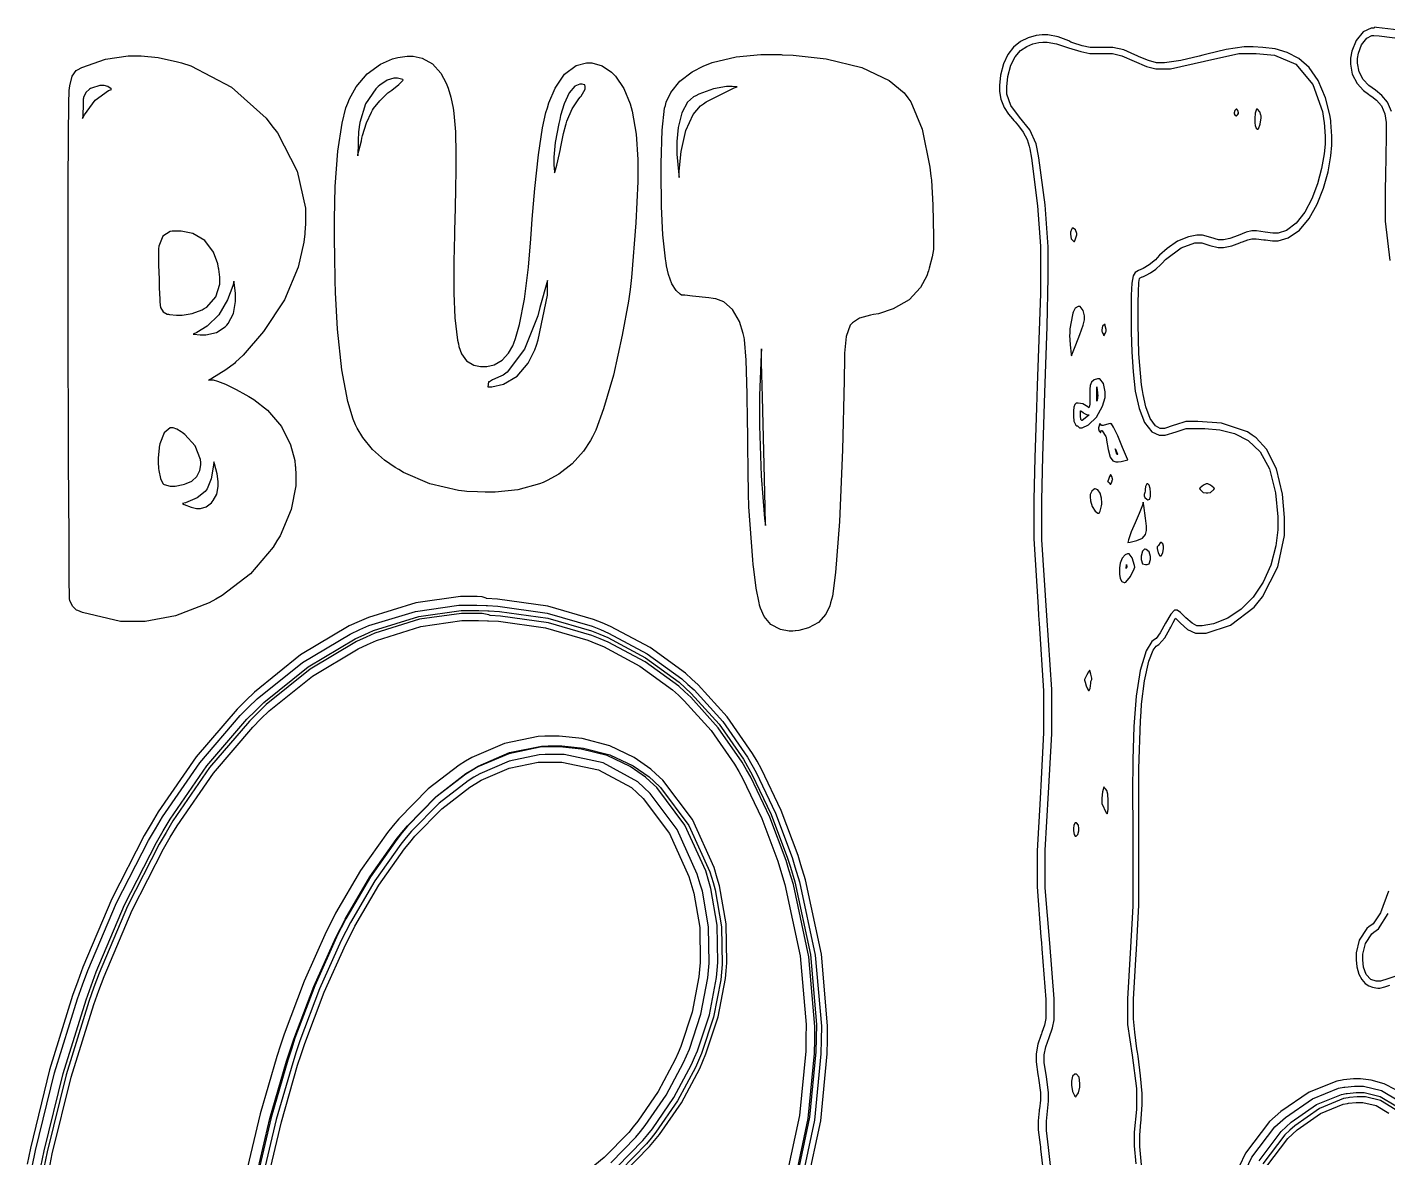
# Model space of a CAD drawing. Extents: x 44 to 312, y 46 to 304.
# Drawn here: x 47 to 182.9, y 191.2 to 304.2 of the extents above; entities that cross this region are included whole.
import ezdxf

# ---------------------------------------------------------------- set-up
doc = ezdxf.new("R2010")
doc.units = 0
doc.header["$MEASUREMENT"] = 0

msp = doc.modelspace()

# ---------------------------------------------------------------- linework, layer by layer
at = {"color": 7}
for points in [[(158.306, 190.497), (158.151, 192.352), (158.151, 192.969), (158.151, 193.464), (158.239, 194.769), (158.257, 194.946), (158.273, 195.114), (158.361, 196.548), (158.361, 197.026), (158.361, 197.622), (158.211, 199.403), (157.956, 201.366), (157.904, 201.753), (157.85, 202.098), (157.63, 203.751), (157.515, 205.111), (157.515, 205.563), (157.515, 207.054), (157.734, 211.015), (157.762, 211.526), (157.796, 212.037), (158.044, 216.443), (158.044, 217.91), (158.044, 221.262), (158.044, 221.995), (158.044, 223.642), (158.044, 224.19), (158.035, 225.134), (158.043, 230.069), (158.195, 234.88), (158.257, 235.762), (158.31, 236.538), (158.594, 238.853), (159.027, 240.824), (159.48, 241.924), (159.763, 242.316), (159.879, 242.394), (160.027, 242.483), (160.627, 243.166), (161.122, 244.044), (161.219, 244.228), (161.254, 244.29), (161.452, 244.683), (161.669, 245.058), (161.713, 245.11), (161.739, 245.084), (162.039, 244.785), (162.065, 244.758), (162.188, 244.635), (162.913, 244.008), (163.707, 243.629), (163.971, 243.629), (164.773, 243.629), (167.181, 244.44), (169.562, 246.239), (169.969, 246.732), (170.392, 247.245), (171.908, 250.247), (172.579, 253.38), (172.579, 254.423), (172.579, 255.198), (172.379, 257.521), (171.779, 260.046), (170.778, 262.009), (169.77, 263.136), (169.369, 263.419), (168.892, 263.755), (166.299, 264.593), (163.917, 264.76), (163.124, 264.76), (162.735, 264.76), (161.695, 264.451), (161.572, 264.407), (161.457, 264.363), (160.59, 264.09), (160.302, 264.09), (160.152, 264.09), (159.701, 264.338), (159.177, 265.064), (158.739, 266.248), (158.462, 267.458), (158.397, 267.865), (158.309, 268.429), (158.053, 271.543), (157.974, 274.498), (157.974, 275.483), (157.974, 275.766), (157.977, 276.612), (157.996, 277.738), (158.049, 278.645), (158.107, 279.057), (158.151, 279.117), (158.159, 279.127), (158.37, 279.215), (158.397, 279.224), (158.487, 279.261), (158.754, 279.379), (159.199, 279.62), (159.737, 280.008), (160.223, 280.443), (160.373, 280.599), (160.698, 280.943), (162.278, 282.122), (163.627, 282.611), (164.078, 282.611), (164.314, 282.611), (164.942, 282.426), (165.03, 282.399), (165.126, 282.373), (165.953, 282.152), (166.229, 282.152), (166.5, 282.152), (167.317, 282.324), (168.125, 282.621), (168.275, 282.681), (168.389, 282.725), (168.927, 282.924), (169.336, 283.034), (169.474, 283.034), (169.756, 283.034), (170.516, 282.937), (170.604, 282.928), (170.682, 282.911), (171.389, 282.822), (171.626, 282.822), (171.956, 282.822), (172.944, 283.107), (174.092, 283.886), (175.066, 285.047), (175.868, 286.483), (176.495, 288.08), (176.944, 289.728), (177.216, 291.317), (177.307, 292.381), (177.307, 292.735), (177.307, 293.265), (177.227, 294.676), (177.201, 294.852), (177.108, 295.421), (176.676, 297.102), (175.948, 298.841), (175.048, 300.135), (174.012, 301.047), (172.869, 301.646), (171.658, 301.992), (170.41, 302.151), (169.47, 302.19), (169.157, 302.19), (168.559, 302.19), (166.766, 301.929), (164.817, 301.476), (164.43, 301.378), (164.05, 301.282), (162.216, 300.845), (160.595, 300.603), (160.055, 300.603), (159.788, 300.603), (158.987, 300.823), (158.061, 301.22), (157.868, 301.308), (157.648, 301.414), (156.527, 301.891), (155.443, 302.154), (155.082, 302.154), (153.458, 302.154), (153.19, 302.154), (152.386, 302.314), (151.438, 302.613), (151.235, 302.683), (151.032, 302.79), (149.965, 303.196), (148.933, 303.389), (148.59, 303.389), (148.59, 303.389), (148.384, 303.389), (147.768, 303.322), (146.967, 303.106), (146.21, 302.733), (145.529, 302.186), (144.95, 301.451), (144.501, 300.517), (144.212, 299.368), (144.11, 298.336), (144.11, 297.991), (144.11, 297.737), (144.236, 296.975), (144.569, 296.157), (145.032, 295.472), (145.423, 295.005), (145.557, 294.852), (145.676, 294.718), (146.032, 294.308), (146.481, 293.693), (146.866, 292.953), (147.096, 292.265), (147.144, 292.03), (147.311, 291.078), (147.924, 286.319), (148.203, 282.294), (148.203, 280.952), (148.203, 277.522), (147.894, 268.376), (147.85, 267.229), (147.814, 266.18), (147.636, 261.131), (147.531, 256.974), (147.531, 255.588), (147.531, 253.039), (147.964, 246.222), (148.026, 245.393), (148.087, 244.591), (148.519, 237.863), (148.519, 235.62), (148.519, 233.653), (148.237, 228.407), (148.203, 227.754), (148.167, 227.119), (147.884, 221.881), (147.884, 220.133), (147.884, 218.273), (148.253, 213.298), (148.307, 212.689), (148.36, 212.09), (148.732, 207.038), (148.732, 205.353), (148.732, 205.129), (148.598, 204.458), (148.36, 203.739), (148.307, 203.589), (148.245, 203.43), (147.949, 202.562), (147.778, 201.613), (147.778, 201.296), (147.778, 200.811), (147.963, 199.532), (147.99, 199.355), (148.016, 199.179), (148.203, 197.75), (148.203, 197.273), (148.203, 196.956), (148.113, 196.118), (148.096, 196.004), (148.078, 195.889), (147.99, 194.89), (147.99, 194.557), (147.99, 193.993), (148.175, 192.502), (148.203, 192.3), (148.229, 192.097), (148.413, 190.423)], [(184.036, 303.875), (181.795, 304.148), (181.574, 304.165), (181.565, 304.139), (181.519, 304.058), (181.504, 304.058), (181.504, 304.058), (181.241, 304.058), (180.454, 303.706), (179.731, 302.847), (179.31, 301.782), (179.175, 301.056), (179.175, 300.813), (179.175, 300.481), (179.36, 299.481), (179.833, 298.53), (180.469, 297.857), (180.976, 297.476), (181.151, 297.356), (181.308, 297.243), (181.772, 296.883), (182.276, 296.321), (182.615, 295.526), (182.739, 294.65), (182.739, 294.357), (182.739, 293.379), (182.703, 291.177), (182.703, 290.442), (182.693, 290.108), (182.633, 287.209), (182.633, 286.243), (182.633, 284.78), (183.126, 280.865)], [(183.29, 295.741), (182.886, 296.688), (182.316, 297.357), (181.663, 297.872), (181.008, 298.358), (180.438, 298.932), (180.034, 299.723), (179.881, 300.568), (179.881, 300.849), (179.881, 301.034), (179.985, 301.584), (180.296, 302.406), (180.803, 303.076), (181.328, 303.353), (181.504, 303.353), (181.504, 303.353), (182.041, 303.309), (184.908, 302.952)], [(149.225, 190.437), (149.013, 192.256), (148.802, 193.955), (148.802, 194.521), (148.802, 194.858), (148.907, 195.862), (149.013, 196.868), (149.013, 197.203), (149.013, 197.729), (148.801, 199.307), (148.59, 200.746), (148.59, 201.224), (148.59, 201.491), (148.744, 202.291), (149.083, 203.236), (149.422, 204.181), (149.578, 204.98), (149.578, 205.246), (149.578, 207.099), (149.137, 212.651), (148.696, 218.184), (148.696, 220.027), (148.696, 221.94), (149.013, 227.678), (149.331, 233.557), (149.331, 235.515), (149.331, 237.988), (148.836, 245.407), (148.343, 252.964), (148.343, 255.481), (148.343, 256.928), (148.442, 261.265), (148.66, 267.644), (148.878, 274.274), (148.978, 279.177), (148.978, 280.811), (148.978, 282.214), (148.682, 286.421), (148.051, 291.131), (147.884, 292.03), (147.785, 292.519), (147.141, 293.918), (146.129, 295.192), (145.235, 296.341), (144.851, 297.474), (144.851, 297.851), (144.848, 298.202), (144.949, 299.255), (145.241, 300.363), (145.683, 301.21), (146.231, 301.829), (146.838, 302.252), (147.464, 302.514), (148.062, 302.647), (148.457, 302.683), (148.59, 302.683), (148.59, 302.683), (148.893, 302.683), (149.806, 302.508), (151.023, 302.12), (152.24, 301.731), (153.154, 301.555), (153.458, 301.555), (153.863, 301.555), (154.777, 301.555), (155.082, 301.555), (155.397, 301.555), (156.344, 301.312), (157.567, 300.779), (158.791, 300.246), (159.738, 300.002), (160.055, 300.002), (161.192, 300.002), (164.605, 300.779), (168.019, 301.555), (169.157, 301.555), (169.763, 301.555), (171.584, 301.356), (173.729, 300.462), (175.433, 298.429), (176.379, 295.739), (176.529, 294.816), (176.556, 294.65), (176.635, 293.267), (176.635, 292.806), (176.635, 292.482), (176.55, 291.509), (176.299, 290.043), (175.889, 288.513), (175.325, 287.025), (174.614, 285.684), (173.762, 284.595), (172.777, 283.865), (171.941, 283.597), (171.662, 283.597), (171.413, 283.597), (170.664, 283.704), (169.798, 283.81), (169.51, 283.81), (169.32, 283.81), (168.753, 283.672), (167.965, 283.369), (167.138, 283.066), (166.482, 282.928), (166.265, 282.928), (166.004, 282.928), (165.227, 283.158), (164.39, 283.387), (164.112, 283.387), (163.832, 283.387), (162.993, 283.228), (161.915, 282.775), (160.876, 282.062), (160.113, 281.376), (159.879, 281.128), (159.694, 280.938), (159.077, 280.428), (158.458, 280.064), (157.998, 279.868), (157.674, 279.674), (157.462, 279.31), (157.339, 278.609), (157.281, 277.402), (157.269, 275.991), (157.269, 275.519), (157.269, 275.069), (157.278, 273.714), (157.331, 271.739), (157.456, 269.722), (157.687, 267.79), (158.055, 266.067), (158.593, 264.68), (159.33, 263.755), (160.058, 263.419), (160.302, 263.419), (160.664, 263.419), (161.751, 263.755), (162.781, 264.09), (163.124, 264.09), (163.496, 264.09), (164.615, 264.072), (166.134, 263.94), (167.608, 263.583), (168.971, 262.887), (170.152, 261.739), (171.081, 260.028), (171.69, 257.638), (171.909, 255.254), (171.909, 254.459), (171.909, 253.934), (171.734, 252.355), (171.239, 250.427), (170.469, 248.71), (169.466, 247.231), (168.274, 246.027), (166.937, 245.128), (165.5, 244.565), (164.379, 244.369), (164.006, 244.369), (163.843, 244.369), (163.356, 244.613), (162.745, 245.146), (162.199, 245.679), (161.86, 245.922), (161.749, 245.922), (161.615, 245.922), (161.218, 245.529), (160.711, 244.631), (160.184, 243.645), (159.778, 243.093), (159.596, 242.994), (159.32, 242.805), (158.754, 241.857), (158.159, 239.911), (157.768, 237.337), (157.541, 234.311), (157.437, 231.013), (157.413, 227.62), (157.43, 224.31), (157.445, 222.024), (157.445, 221.262), (157.445, 220.424), (157.445, 218.539), (157.445, 217.91), (157.445, 216.348), (157.18, 211.659), (156.916, 207.088), (156.916, 205.563), (156.916, 204.539), (157.357, 201.468), (157.798, 198.137), (157.798, 197.026), (157.798, 196.022), (157.585, 193.76), (157.585, 193.005), (157.585, 192.404), (157.725, 190.599)], [(124.909, 188.569), (126.273, 194.91), (126.912, 201.604), (126.93, 202.988), (126.946, 204.383), (126.321, 211.566), (124.742, 218.979), (124.284, 220.486), (123.992, 221.43), (122.308, 225.906), (120.34, 230.047), (119.908, 230.823), (119.458, 231.608), (116.924, 235.251), (114.017, 238.47), (113.382, 239.043), (112.739, 239.626), (109.207, 242.191), (105.268, 244.299), (104.422, 244.651), (103.575, 245.004), (98.9845, 246.319), (93.9532, 247.033), (92.8867, 247.085), (92.8426, 247.139), (92.4278, 247.271), (91.9247, 247.297), (91.7582, 247.297), (91.7582, 247.297), (90.2741, 247.297), (85.8213, 246.668), (81.0673, 245.207), (80.1508, 244.792), (79.145, 244.343), (74.2901, 241.45), (69.6997, 237.746), (68.8277, 236.89), (67.9619, 236.044), (63.8609, 231.264), (60.0784, 225.779), (59.3729, 224.579), (58.6754, 223.398), (55.4383, 217.083), (52.5544, 210.274), (52.0347, 208.844), (51.5221, 207.425), (49.2206, 199.999), (47.3068, 192.185), (46.9896, 190.57)], [(47.4846, 190.324), (47.8095, 191.929), (49.7279, 199.7), (52.0167, 207.081), (52.5279, 208.492), (53.0394, 209.912), (55.8973, 216.673), (59.1069, 222.921), (59.7958, 224.084), (60.4919, 225.267), (64.2264, 230.682), (68.2611, 235.392), (69.1085, 236.221), (69.9643, 237.068), (74.4802, 240.71), (79.2413, 243.541), (80.221, 243.982), (81.1209, 244.388), (85.7635, 245.807), (90.1001, 246.415), (91.5458, 246.415), (91.8986, 246.415), (92.8328, 246.389), (92.9569, 246.379), (94.0058, 246.327), (98.9323, 245.617), (103.416, 244.326), (104.246, 243.982), (105.074, 243.639), (108.924, 241.578), (112.368, 239.079), (112.995, 238.514), (113.621, 237.95), (116.464, 234.796), (118.938, 231.238), (119.379, 230.47), (119.811, 229.712), (121.757, 225.637), (123.402, 221.21), (123.685, 220.274), (124.142, 218.784), (125.717, 211.46), (126.321, 204.365), (126.294, 202.988), (126.276, 201.613), (125.641, 194.986), (124.301, 188.728)], [(48.3665, 190.324), (48.6833, 191.921), (50.5795, 199.646), (52.863, 206.984), (53.3756, 208.385), (53.8868, 209.797), (56.7214, 216.499), (59.8921, 222.709), (60.5716, 223.873), (61.2592, 225.038), (64.9496, 230.387), (68.9419, 235.048), (69.7798, 235.868), (70.6258, 236.697), (75.0616, 240.273), (79.7458, 243.056), (80.7159, 243.487), (81.588, 243.884), (86.1162, 245.283), (90.3471, 245.886), (91.7582, 245.886), (91.7582, 245.886), (92.1011, 245.886), (93.0176, 245.86), (93.1333, 245.85), (94.1557, 245.798), (98.9845, 245.11), (103.372, 243.859), (104.176, 243.523), (104.986, 243.188), (108.748, 241.173), (112.103, 238.716), (112.713, 238.161), (113.32, 237.605), (116.111, 234.519), (118.532, 231.043), (118.956, 230.294), (119.379, 229.544), (121.302, 225.519), (122.943, 221.157), (123.226, 220.24), (123.675, 218.768), (125.227, 211.53), (125.827, 204.523), (125.801, 203.164), (125.783, 201.807), (125.152, 195.268), (123.833, 189.098)], [(105.934, 190.311), (108.496, 192.953), (108.972, 193.535), (109.448, 194.117), (111.583, 197.221), (113.364, 200.536), (113.665, 201.224), (113.964, 201.913), (115.138, 205.493), (115.852, 209.215), (115.923, 209.973), (115.994, 210.723), (115.922, 214.454), (115.287, 218.114), (115.076, 218.828), (114.767, 219.87), (112.677, 224.456), (109.882, 228.195), (109.221, 228.812), (108.763, 229.237), (107.217, 230.32), (104.92, 231.4), (102.339, 232.052), (100.197, 232.268), (99.4833, 232.268), (99.3331, 232.268), (98.9954, 232.268), (98.884, 232.268), (98.2486, 232.234), (95.1039, 231.577), (92.0129, 230.268), (91.4054, 229.905), (90.7962, 229.536), (87.8237, 227.239), (84.9919, 224.359), (84.4543, 223.697), (83.9075, 223.027), (81.2712, 219.291), (78.8098, 215.08), (78.3527, 214.172), (77.8838, 213.256), (75.7054, 208.387), (73.7387, 203.165), (73.3778, 202.071), (73.0155, 200.969), (71.3701, 195.254), (69.9562, 189.293)], [(105.286, 190.7), (107.8, 193.278), (108.267, 193.851), (108.734, 194.425), (110.824, 197.467), (112.562, 200.722), (112.853, 201.4), (113.144, 202.08), (114.278, 205.577), (114.97, 209.199), (115.042, 209.939), (115.112, 210.67), (115.044, 214.296), (114.432, 217.85), (114.23, 218.546), (113.929, 219.552), (111.909, 224.002), (109.219, 227.622), (108.585, 228.211), (108.002, 228.758), (104.519, 230.673), (100.637, 231.492), (99.3429, 231.492), (99.1926, 231.492), (98.8536, 231.492), (98.7418, 231.492), (98.1329, 231.466), (95.1258, 230.841), (92.1893, 229.58), (91.616, 229.235), (91.0248, 228.874), (88.1366, 226.643), (85.3722, 223.847), (84.8431, 223.202), (84.3044, 222.541), (81.7065, 218.868), (79.2688, 214.719), (78.8098, 213.819), (78.3512, 212.911), (76.1806, 208.082), (74.2237, 202.883), (73.871, 201.789), (73.5087, 200.696), (71.8647, 195.025), (70.4494, 189.107)], [(70.9785, 188.922), (72.3759, 194.813), (74.0033, 200.458), (74.3659, 201.542), (74.7187, 202.619), (76.6576, 207.77), (78.8098, 212.567), (79.2688, 213.467), (79.7183, 214.348), (82.1133, 218.445), (84.6667, 222.065), (85.1958, 222.709), (85.7155, 223.336), (88.4135, 226.078), (91.2192, 228.257), (91.7924, 228.6), (92.3382, 228.927), (95.1424, 230.127), (98.0186, 230.726), (98.6014, 230.753), (98.7418, 230.753), (99.0604, 230.753), (99.1665, 230.753), (100.391, 230.753), (104.069, 229.985), (107.367, 228.195), (107.914, 227.682), (108.531, 227.109), (111.137, 223.603), (113.091, 219.304), (113.382, 218.333), (113.585, 217.656), (114.18, 214.212), (114.23, 210.715), (114.16, 210.009), (114.088, 209.287), (113.414, 205.753), (112.298, 202.344), (112.007, 201.683), (111.715, 201.021), (110.005, 197.838), (107.976, 194.867), (107.527, 194.31), (107.076, 193.755), (104.633, 191.242), (101.979, 189.081)], [(182.964, 217.862), (182.177, 215.678), (181.446, 214.591), (181.115, 214.348), (181.098, 214.348), (181.058, 214.313), (181.045, 214.313), (180.825, 214.12), (180.061, 212.963), (179.74, 211.674), (179.74, 211.244), (179.74, 211.007), (179.813, 210.292), (180.013, 209.56), (180.304, 209.017), (180.653, 208.638), (181.026, 208.393), (181.391, 208.253), (181.715, 208.19), (181.901, 208.175), (181.963, 208.175), (182.127, 208.175), (182.619, 208.281), (183.11, 208.457)], [(183.625, 209.338), (182.897, 209.091), (182.17, 208.844), (181.927, 208.844), (181.752, 208.844), (181.229, 209.026), (180.759, 209.524), (180.493, 210.274), (180.41, 210.975), (180.41, 211.208), (180.41, 211.559), (180.665, 212.611), (181.31, 213.581), (181.504, 213.747), (181.967, 214.075), (182.957, 215.631)], [(183.72, 197.992), (182.541, 198.61), (181.248, 198.983), (180.196, 199.107), (179.846, 199.107), (179.476, 199.107), (178.488, 198.994), (178.365, 198.967), (177.818, 198.87), (175.038, 197.758), (172.226, 195.836), (171.662, 195.333), (171.105, 194.831), (168.702, 191.669), (166.81, 187.678)], [(167.498, 187.405), (169.315, 191.263), (171.626, 194.294), (172.156, 194.769), (172.693, 195.254), (175.369, 197.11), (177.993, 198.173), (178.506, 198.261), (178.62, 198.279), (179.565, 198.367), (179.881, 198.367), (180.482, 198.367), (182.288, 197.922), (184.018, 196.896)], [(170.047, 190.906), (172.252, 193.843), (172.755, 194.31), (173.266, 194.779), (175.792, 196.537), (178.267, 197.538), (178.752, 197.626), (178.857, 197.644), (179.731, 197.732), (180.023, 197.732), (180.556, 197.732), (182.156, 197.335), (183.7, 196.409)]]:
    msp.add_lwpolyline(points, dxfattribs=at)
for points in [[(51.9987, 299.897), (52.4482, 300.135), (54.8033, 300.961), (57.0646, 301.308), (57.8196, 301.308), (58.3819, 301.308), (60.0728, 301.128), (62.0088, 300.717), (62.4057, 300.603), (63.3222, 300.32), (67.4109, 298.177), (70.8462, 295.082), (71.4375, 294.323), (72.0012, 293.601), (73.9592, 289.795), (74.7889, 286.1), (74.7889, 284.868), (74.7889, 284.533), (74.7268, 283.643), (74.7187, 283.527), (74.6386, 282.684), (74.0488, 280.187), (72.6765, 276.936), (70.5954, 273.771), (68.5493, 271.407), (67.8035, 270.687), (67.6973, 270.582), (66.8154, 269.919), (65.4403, 269.081), (65.0875, 268.887), (65.1041, 268.897), (65.3288, 268.923), (65.4043, 268.923), (65.5507, 268.923), (65.9927, 268.818), (66.8115, 268.504), (67.86, 267.986), (68.8262, 267.451), (69.1444, 267.265), (69.6366, 266.973), (70.9965, 265.897), (72.3801, 264.284), (73.3005, 262.434), (73.7087, 260.878), (73.7665, 260.35), (73.7747, 260.254), (73.8367, 259.427), (73.8367, 259.151), (73.8367, 258.356), (73.3598, 255.968), (72.2478, 253.357), (71.9307, 252.835), (71.5603, 252.228), (69.3028, 249.556), (66.4806, 247.377), (65.829, 247.015), (65.1577, 246.645), (61.801, 245.349), (58.7622, 244.792), (57.7494, 244.792), (56.3203, 244.792), (52.5103, 245.702), (52.0347, 245.886), (51.9285, 245.93), (51.5235, 246.311), (51.2576, 246.902), (51.223, 247.051), (51.2135, 247.104), (51.2092, 247.505), (51.1955, 248.711), (51.1817, 250.665), (51.1651, 253.37), (51.1485, 256.824), (51.1281, 261.027), (51.1073, 265.976), (51.0879, 270.251), (51.0826, 271.675), (51.0826, 281.553), (51.0826, 283.239), (51.0893, 288.3), (51.1129, 293.3), (51.1556, 296.554), (51.1955, 297.851), (51.223, 298.061), (51.2396, 298.31), (51.478, 299.258), (51.8929, 299.835), (51.9987, 299.897)], [(98.5312, 258.692), (98.1509, 258.534), (96.012, 257.961), (93.7465, 257.704), (92.9929, 257.704), (92.7407, 257.704), (91.9868, 257.732), (90.9105, 257.794), (90.6639, 257.81), (90.0631, 257.872), (87.2229, 258.543), (84.5951, 259.671), (84.1015, 259.961), (83.7325, 260.178), (82.6795, 260.92), (81.486, 261.991), (80.5243, 263.168), (79.9497, 264.112), (79.798, 264.443), (79.5433, 264.998), (79.0166, 266.772), (78.4172, 269.951), (77.997, 273.983), (77.7875, 277.648), (77.7515, 278.871), (77.742, 279.171), (77.7035, 281.036), (77.6813, 283.197), (77.6813, 283.916), (77.6813, 284.996), (77.7667, 288.237), (78.0203, 291.783), (78.4394, 294.562), (78.8264, 296.096), (79.0222, 296.58), (79.1905, 297.006), (79.8615, 298.214), (80.953, 299.514), (82.2964, 300.476), (83.4789, 300.99), (83.8909, 301.096), (84.0133, 301.132), (84.9521, 301.272), (85.266, 301.272), (85.561, 301.272), (86.45, 301.082), (87.4614, 300.51), (88.302, 299.561), (88.8365, 298.582), (88.9702, 298.238), (89.0309, 298.089), (89.2955, 297.185), (89.5255, 296.087), (89.5696, 295.84), (89.6137, 295.549), (89.7601, 293.697), (89.8179, 291.494), (89.8179, 290.759), (89.8179, 290.034), (89.7862, 287.859), (89.7019, 284.762), (89.6758, 284.056), (89.6578, 283.422), (89.6137, 280.745), (89.6056, 278.996), (89.6056, 278.412), (89.6056, 277.593), (89.7146, 275.136), (89.9844, 272.901), (90.0645, 272.521), (90.1114, 272.267), (90.3746, 271.529), (90.8844, 270.824), (91.5913, 270.404), (92.2708, 270.264), (92.498, 270.264), (92.6744, 270.264), (92.9143, 270.276), (93.6279, 270.45), (94.4301, 270.899), (95.0845, 271.613), (95.4994, 272.336), (95.6028, 272.591), (95.7806, 273.049), (96.1704, 274.476), (96.6555, 277.006), (97.0552, 280.177), (97.3046, 283.034), (97.3667, 283.986), (97.433, 285.002), (97.6835, 288.042), (98.0542, 291.418), (98.4772, 294.112), (98.8053, 295.628), (98.9542, 296.121), (99.1016, 296.625), (99.7148, 298.088), (100.674, 299.486), (101.831, 300.324), (102.848, 300.603), (103.188, 300.603), (103.398, 300.594), (104.421, 300.302), (105.374, 299.659), (105.551, 299.472), (105.744, 299.27), (106.577, 298.041), (107.217, 296.51), (107.315, 296.157), (107.429, 295.77), (107.822, 293.485), (107.986, 290.964), (107.986, 290.124), (107.986, 288.749), (107.796, 284.621), (107.341, 279.162), (107.208, 277.953), (107.041, 276.808), (106.44, 273.383), (105.563, 269.408), (104.574, 266.029), (103.785, 263.92), (103.47, 263.242), (103.269, 262.868), (102.548, 261.802), (101.424, 260.558), (100.086, 259.518), (98.9334, 258.866), (98.5312, 258.692)], [(115.499, 277.071), (115.066, 277.125), (113.435, 277.311), (112.681, 277.39), (112.43, 277.39), (112.36, 277.39), (112.209, 277.478), (111.824, 277.848), (111.385, 278.537), (111.045, 279.463), (110.849, 280.34), (110.808, 280.635), (110.746, 281.041), (110.498, 283.414), (110.357, 286.245), (110.349, 286.879), (110.339, 287.109), (110.313, 288.869), (110.313, 289.454), (110.313, 290.559), (110.419, 293.873), (110.666, 296.087), (110.736, 296.333), (110.831, 296.674), (111.299, 297.644), (112.196, 298.768), (113.429, 299.707), (114.598, 300.308), (115.006, 300.46), (115.429, 300.629), (117.806, 301.207), (120.282, 301.449), (121.109, 301.449), (121.434, 301.449), (122.298, 301.423), (122.414, 301.413), (123.515, 301.371), (126.811, 301.003), (130.374, 300.148), (133.095, 298.85), (134.597, 297.615), (134.973, 297.109), (135.254, 296.722), (136.397, 293.988), (137.168, 290.196), (137.267, 289.278), (137.311, 288.899), (137.455, 286.373), (137.513, 283.26), (137.513, 282.222), (137.513, 281.973), (137.385, 281.222), (137.097, 280.088), (137.018, 279.823), (137.018, 279.789), (136.984, 279.753), (136.858, 279.337), (136.242, 278.158), (135.082, 276.914), (133.506, 276.013), (132.021, 275.542), (131.516, 275.449), (131.233, 275.405), (130.131, 275.096), (129.417, 274.647), (129.329, 274.531), (129.213, 274.391), (128.816, 273.28), (128.632, 271.604), (128.623, 271.18), (128.593, 268.872), (128.437, 261.947), (128.147, 254.781), (127.75, 249.686), (127.431, 247.323), (127.247, 246.662), (127.167, 246.371), (126.77, 245.538), (126.03, 244.701), (125.024, 244.148), (124.074, 243.906), (123.755, 243.876), (123.719, 243.867), (123.48, 243.84), (123.402, 243.84), (123.107, 243.84), (122.224, 243.999), (121.29, 244.481), (120.599, 245.284), (120.227, 246.123), (120.157, 246.415), (120.157, 246.451), (120.095, 246.672), (119.812, 248.118), (119.566, 250.023), (119.521, 250.472), (119.467, 250.941), (119.089, 256.258), (119.063, 256.858), (119.053, 256.973), (119.035, 257.73), (119.005, 259.658), (118.967, 262.637), (118.933, 265.658), (118.922, 266.664), (118.904, 267.538), (118.802, 270.917), (118.648, 272.954), (118.604, 273.156), (118.52, 273.567), (118.132, 274.77), (117.461, 275.96), (116.584, 276.728), (115.776, 277.041), (115.499, 277.071)], [(80.4333, 293.088), (80.494, 293.362), (80.8824, 294.614), (81.376, 295.69), (81.4917, 295.874), (81.588, 296.034), (82.2096, 296.824), (83.0255, 297.596), (83.2196, 297.744), (83.414, 297.877), (84.128, 298.433), (84.5249, 298.848), (84.5605, 298.909), (84.4984, 298.945), (83.99, 299.085), (83.8207, 299.085), (83.6027, 299.085), (82.9511, 298.874), (82.2053, 298.38), (82.0568, 298.238), (81.8003, 298.001), (80.7985, 296.519), (80.2033, 294.65), (80.1508, 294.217), (80.1412, 294.182), (80.0971, 293.715), (80.053, 292.859), (80.0446, 292.629), (80.0104, 291.324), (80.0104, 291.449), (80.1289, 291.823), (80.3712, 292.815), (80.4333, 293.088)], [(55.4221, 297.957), (55.3681, 298.019), (55.0333, 298.243), (54.6626, 298.344), (54.5402, 298.344), (54.2315, 298.344), (53.4278, 298.081), (53.3054, 298.027), (53.2074, 297.974), (52.8451, 297.626), (52.626, 297.155), (52.5999, 297.039), (52.59, 297.004), (52.5639, 296.431), (52.5364, 295.329), (52.5279, 295.028), (52.7043, 295.399), (53.7767, 296.876), (55.1134, 297.842), (55.4221, 297.957)], [(100.225, 291.853), (100.295, 292.198), (100.576, 293.547), (100.788, 294.403), (100.824, 294.499), (100.903, 294.782), (101.424, 296.012), (102.085, 297.013), (102.235, 297.179), (102.314, 297.267), (102.729, 297.971), (102.729, 298.203), (102.729, 298.257), (102.702, 298.398), (102.694, 298.414), (102.658, 298.424), (102.42, 298.486), (102.342, 298.486), (102.179, 298.486), (101.691, 298.268), (101.119, 297.609), (100.619, 296.507), (100.276, 295.349), (100.189, 294.958), (100.091, 294.543), (99.7423, 292.651), (99.5895, 291.18), (99.5895, 290.689), (99.5895, 290.424), (99.6502, 289.711), (99.6597, 289.631), (99.6943, 289.693), (99.901, 290.372), (100.163, 291.545), (100.225, 291.853)], [(114.547, 296.51), (114.828, 296.696), (117.615, 298.107), (117.898, 298.203), (117.844, 298.213), (117.408, 298.238), (117.263, 298.238), (116.833, 298.238), (115.543, 298.005), (114.07, 297.472), (113.771, 297.321), (113.542, 297.211), (112.956, 296.668), (112.372, 295.607), (112.019, 294.142), (111.901, 292.743), (111.901, 292.276), (111.901, 291.492), (112.077, 289.428), (112.113, 289.137), (112.124, 289.789), (112.305, 291.743), (112.773, 293.842), (113.521, 295.432), (114.248, 296.3), (114.547, 296.51)], [(167.782, 295.311), (167.808, 295.311), (167.886, 295.417), (167.965, 295.522), (167.992, 295.522), (167.992, 295.6), (167.926, 295.832), (167.817, 295.981), (167.782, 295.981), (167.744, 295.981), (167.636, 295.844), (167.569, 295.603), (167.569, 295.522), (167.569, 295.522), (167.636, 295.417), (167.744, 295.311), (167.782, 295.311)], [(169.933, 293.97), (169.985, 294.024), (170.171, 294.469), (170.251, 295.101), (170.251, 295.311), (170.223, 295.365), (170.118, 295.725), (169.898, 295.981), (169.827, 295.981), (169.78, 295.981), (169.642, 295.589), (169.616, 295.037), (169.616, 294.852), (169.616, 294.796), (169.62, 294.626), (169.654, 294.332), (169.75, 294.079), (169.886, 293.97), (169.933, 293.97)], [(151.624, 282.751), (151.624, 282.751), (151.69, 282.915), (151.809, 283.307), (151.835, 283.421), (151.835, 283.549), (151.703, 283.93), (151.483, 284.092), (151.412, 284.092), (151.384, 284.092), (151.306, 283.956), (151.227, 283.695), (151.201, 283.633), (151.201, 283.48), (151.292, 283.022), (151.54, 282.751), (151.624, 282.751)], [(60.289, 276.261), (60.3155, 276.146), (60.5621, 275.728), (60.985, 275.501), (61.1008, 275.483), (61.189, 275.467), (61.8906, 275.413), (62.1249, 275.413), (62.4611, 275.413), (63.4725, 275.573), (64.4783, 275.944), (64.6645, 276.049), (64.9192, 276.199), (65.8234, 277.213), (66.216, 278.483), (66.216, 278.907), (66.216, 279.207), (66.1278, 280.001), (66.1098, 280.106), (66.0329, 280.516), (65.5934, 281.705), (64.7347, 282.853), (63.5303, 283.544), (62.3686, 283.774), (61.9827, 283.774), (61.4535, 283.774), (61.2592, 283.758), (60.5317, 283.29), (60.1391, 282.292), (60.1126, 282.01), (60.1126, 280.176), (60.1306, 279.903), (60.1747, 278.801), (60.1846, 278.165), (60.1846, 277.953), (60.1927, 277.724), (60.2368, 276.842), (60.2795, 276.315), (60.289, 276.261)], [(63.5702, 273.509), (63.6489, 273.492), (64.2772, 273.439), (64.4881, 273.439), (64.8381, 273.439), (65.8894, 273.677), (66.7798, 274.233), (66.9216, 274.391), (67.0705, 274.551), (67.5873, 275.555), (67.8035, 276.746), (67.8035, 277.143), (67.8035, 277.557), (67.6533, 278.652), (67.6271, 278.801), (67.5171, 278.324), (67.0126, 276.928), (66.1278, 275.427), (64.9774, 274.292), (63.941, 273.656), (63.5702, 273.509)], [(97.8599, 272.415), (98.0362, 272.936), (98.9542, 277.388), (98.9542, 278.871), (98.2126, 276.155), (98.0101, 275.335), (96.6833, 272.005), (94.9494, 269.717), (94.5444, 269.416), (94.306, 269.311), (93.4586, 268.923), (93.1609, 268.746), (93.0631, 268.746), (92.9929, 268.252), (93.3909, 268.252), (94.5857, 268.511), (95.928, 269.289), (97.0195, 270.589), (97.6976, 271.942), (97.8599, 272.415)], [(151.306, 271.322), (151.402, 271.607), (151.733, 272.448), (152.158, 273.479), (152.481, 274.382), (152.612, 274.945), (152.612, 275.131), (152.612, 275.316), (152.466, 275.868), (152.178, 276.261), (152.083, 276.261), (151.982, 276.261), (151.685, 276.098), (151.474, 275.705), (151.448, 275.59), (151.394, 275.423), (151.129, 274.041), (151.129, 273.579), (151.12, 273.403), (151.165, 272.438), (151.28, 271.49), (151.306, 271.322)], [(154.553, 273.333), (154.579, 273.386), (154.657, 273.549), (154.737, 273.731), (154.763, 273.792), (154.763, 273.959), (154.657, 274.336), (154.657, 274.461), (154.597, 274.461), (154.419, 274.298), (154.34, 273.918), (154.34, 273.792), (154.365, 273.731), (154.446, 273.549), (154.525, 273.386), (154.553, 273.333)], [(120.157, 265.994), (120.157, 264.333), (120.31, 259.345), (120.658, 255.076), (120.756, 254.389), (120.709, 256.246), (120.57, 261.819), (120.438, 267.231), (120.359, 270.632), (120.333, 271.679), (120.333, 272.028), (120.305, 271.508), (120.157, 267.374), (120.157, 265.994)], [(153.035, 266.135), (152.929, 266.251), (152.448, 266.537), (151.988, 266.594), (151.835, 266.594), (151.788, 266.594), (151.652, 266.482), (151.557, 266.203), (151.522, 265.836), (151.518, 265.559), (151.518, 265.465), (151.518, 265.305), (151.557, 264.822), (151.755, 264.399), (151.835, 264.337), (151.914, 264.337), (152.093, 264.124), (152.153, 264.124), (152.365, 264.124), (153.005, 264.43), (153.814, 265.219), (154.419, 266.297), (154.657, 267.182), (154.657, 267.476), (154.657, 267.753), (154.499, 268.584), (154.142, 269.029), (154.023, 269.029), (153.91, 269.029), (153.573, 268.948), (153.304, 268.716), (153.174, 268.359), (153.142, 268.015), (153.142, 267.899), (153.142, 267.79), (153.142, 267.459), (153.142, 267.129), (153.142, 267.017), (153.142, 266.892), (153.128, 266.511), (153.061, 266.197), (153.035, 266.135)], [(153.847, 266.806), (153.847, 266.868), (153.847, 267.007), (153.847, 267.053), (153.847, 267.935), (153.847, 268.015), (153.847, 268.192), (153.847, 268.252), (153.855, 268.217), (153.917, 267.662), (153.917, 267.476), (153.925, 267.424), (153.863, 266.86), (153.847, 266.806)], [(152.26, 264.936), (152.25, 264.964), (152.224, 265.34), (152.224, 265.465), (152.224, 265.563), (152.224, 265.782), (152.224, 265.854), (152.25, 265.846), (152.479, 265.678), (152.506, 265.642), (152.54, 265.607), (152.884, 265.429), (152.999, 265.429), (153.016, 265.429), (153.056, 265.429), (153.07, 265.429), (153.008, 265.359), (152.382, 264.884), (152.33, 264.866), (152.33, 264.884), (152.276, 264.936), (152.26, 264.936)], [(62.4777, 263.665), (62.3796, 263.745), (61.9248, 264.016), (61.5707, 264.124), (61.4535, 264.124), (61.2606, 264.124), (60.6859, 263.649), (60.2449, 262.538), (60.1846, 262.22), (60.1666, 262.106), (60.0784, 261.159), (60.0784, 260.843), (60.0784, 260.651), (60.1031, 260.13), (60.1126, 260.067), (60.1391, 259.874), (60.307, 259.093), (60.5455, 258.578), (60.6076, 258.516), (60.6683, 258.481), (61.2567, 258.304), (61.4535, 258.304), (61.7622, 258.304), (62.5725, 258.481), (62.6883, 258.516), (62.8784, 258.57), (63.4227, 258.827), (63.9396, 259.284), (64.2454, 259.886), (64.346, 260.446), (64.346, 260.633), (64.346, 260.667), (64.3103, 260.975), (63.7688, 262.352), (62.7503, 263.481), (62.4777, 263.665)], [(154.34, 264.371), (154.313, 264.371), (154.234, 264.477), (154.154, 264.583), (154.128, 264.583), (154.023, 264.124), (154.023, 264.049), (154.088, 263.817), (154.197, 263.665), (154.234, 263.665), (154.234, 263.665), (154.246, 263.772), (154.317, 263.878), (154.34, 263.878), (154.366, 263.826), (154.736, 263.262), (154.763, 263.208), (154.812, 262.9), (154.974, 261.975), (155.178, 261.22), (155.447, 260.842), (155.754, 260.739), (155.858, 260.739), (155.961, 260.739), (156.271, 260.766), (156.808, 260.897), (156.95, 260.949), (156.807, 261.25), (156.411, 262.168), (155.926, 263.332), (155.521, 264.204), (155.297, 264.547), (155.222, 264.547), (155.169, 264.557), (154.82, 264.473), (154.46, 264.371), (154.34, 264.371)], [(155.858, 261.479), (155.848, 261.506), (155.698, 261.983), (155.681, 262.044), (155.698, 262), (155.91, 261.523), (155.928, 261.479), (155.928, 261.479), (155.874, 261.479), (155.858, 261.479)], [(62.5119, 256.576), (62.6607, 256.497), (63.3582, 256.209), (63.9135, 256.081), (64.0994, 256.081), (64.2909, 256.081), (64.867, 256.245), (65.3881, 256.638), (65.4763, 256.752), (65.5726, 256.868), (65.9197, 257.529), (66.0756, 258.269), (66.0756, 258.516), (66.0756, 258.775), (65.9638, 259.548), (65.6953, 260.528), (65.6167, 260.739), (65.5987, 260.412), (65.3782, 259.049), (64.9813, 258.058), (64.8751, 257.917), (64.7693, 257.766), (63.9576, 257.14), (62.793, 256.655), (62.5119, 256.576)], [(155.222, 258.516), (155.248, 258.516), (155.328, 258.746), (155.407, 258.975), (155.435, 258.975), (155.407, 259.029), (155.328, 259.284), (155.248, 259.432), (155.222, 259.432), (155.192, 259.432), (155.102, 259.27), (154.958, 258.878), (154.905, 258.763), (154.944, 258.763), (155.062, 258.64), (155.182, 258.516), (155.222, 258.516)], [(158.89, 256.963), (158.95, 256.963), (159.129, 257.021), (159.209, 257.322), (159.209, 257.422), (159.209, 257.489), (159.203, 257.688), (159.169, 258.066), (159.074, 258.404), (158.936, 258.55), (158.89, 258.55), (158.844, 258.55), (158.706, 258.295), (158.68, 257.985), (158.68, 257.881), (158.68, 257.827), (158.626, 257.664), (158.574, 257.482), (158.574, 257.422), (158.574, 257.362), (158.652, 257.181), (158.837, 257.017), (158.89, 256.963)], [(164.853, 257.634), (164.935, 257.634), (165.183, 257.692), (165.513, 257.978), (165.593, 258.093), (165.513, 258.147), (165.183, 258.402), (164.935, 258.55), (164.853, 258.55), (164.76, 258.55), (164.483, 258.415), (164.164, 258.155), (164.112, 258.093), (164.156, 257.978), (164.469, 257.692), (164.757, 257.634), (164.853, 257.634)], [(154.023, 255.623), (154.062, 255.623), (154.18, 255.814), (154.313, 256.339), (154.34, 256.505), (154.34, 256.66), (154.298, 257.12), (154.168, 257.612), (153.938, 257.94), (153.683, 258.057), (153.599, 258.057), (153.573, 258.005), (153.348, 257.815), (153.176, 257.495), (153.176, 257.387), (153.168, 257.254), (153.218, 256.844), (153.388, 256.268), (153.662, 255.811), (153.932, 255.623), (154.023, 255.623)], [(156.95, 252.695), (157.172, 252.728), (157.832, 252.87), (158.397, 253.114), (158.696, 253.485), (158.786, 253.898), (158.786, 254.036), (158.786, 254.309), (158.706, 255.125), (158.52, 256.381), (158.467, 256.716), (158.392, 256.424), (158.08, 255.568), (157.656, 254.64), (157.256, 253.745), (157.003, 252.962), (156.95, 252.695)], [(156.633, 248.672), (156.738, 248.726), (157.193, 249.277), (157.559, 250.059), (157.621, 250.226), (157.594, 250.394), (157.382, 251.147), (157.084, 251.567), (156.986, 251.567), (156.906, 251.567), (156.669, 251.448), (156.385, 251.121), (156.181, 250.629), (156.104, 250.168), (156.104, 250.013), (156.097, 249.892), (156.107, 249.521), (156.183, 249.093), (156.351, 248.788), (156.562, 248.672), (156.633, 248.672)], [(158.786, 250.472), (158.858, 250.472), (159.075, 250.556), (159.209, 250.996), (159.209, 251.142), (159.209, 251.296), (159.063, 251.757), (158.758, 251.972), (158.68, 252.024), (158.607, 252.024), (158.388, 251.835), (158.257, 251.316), (158.257, 251.142), (158.257, 250.996), (158.401, 250.556), (158.689, 250.472), (158.786, 250.472)], [(160.197, 251.354), (160.256, 251.354), (160.434, 251.637), (160.514, 252.087), (160.514, 252.236), (160.514, 252.315), (160.434, 252.546), (160.256, 252.695), (160.197, 252.695), (160.169, 252.643), (159.997, 252.386), (159.879, 252.236), (159.879, 252.236), (159.879, 252.087), (159.957, 251.637), (160.136, 251.354), (160.197, 251.354)], [(156.774, 250.083), (156.774, 250.182), (156.81, 250.401), (156.81, 250.472), (156.81, 250.428), (156.846, 250.329), (156.846, 250.296), (156.846, 250.244), (156.782, 250.093), (156.774, 250.083)], [(153.035, 237.913), (153.071, 237.913), (153.18, 238.103), (153.246, 238.622), (153.246, 238.795), (153.352, 239.007), (153.352, 239.138), (153.246, 239.528), (153.142, 239.889), (153.142, 239.889), (153.108, 239.889), (153.013, 239.751), (152.837, 239.448), (152.68, 239.145), (152.612, 239.007), (152.612, 239.007), (152.612, 238.942), (152.663, 238.747), (152.783, 238.381), (152.924, 238.055), (153.006, 237.913), (153.035, 237.913)], [(154.869, 225.565), (154.896, 225.619), (154.962, 226.038), (154.976, 226.532), (154.976, 226.696), (154.976, 226.909), (154.938, 227.55), (154.842, 227.914), (154.707, 228.065), (154.579, 228.224), (154.553, 228.283), (154.525, 228.231), (154.407, 227.784), (154.34, 227.153), (154.34, 226.942), (154.34, 226.599), (154.789, 225.681), (154.869, 225.565)], [(151.73, 223.344), (151.778, 223.344), (151.927, 223.508), (152.047, 223.889), (152.047, 224.014), (152.047, 224.119), (152.007, 224.429), (151.799, 224.683), (151.73, 224.683), (151.684, 224.683), (151.544, 224.429), (151.518, 224.119), (151.518, 224.014), (151.518, 223.889), (151.584, 223.508), (151.693, 223.344), (151.73, 223.344)], [(151.73, 197.309), (151.783, 197.363), (152.02, 197.702), (152.153, 198.254), (152.153, 198.438), (152.153, 198.641), (152.06, 199.253), (151.812, 199.566), (151.73, 199.566), (151.646, 199.566), (151.398, 199.377), (151.306, 198.858), (151.306, 198.684), (151.306, 198.471), (151.398, 197.826), (151.65, 197.371), (151.73, 197.309)]]:
    msp.add_lwpolyline(points, close=True, dxfattribs=at)
at = {"color": 250}
for points in [[(123.693, 188.983), (125.01, 195.126), (125.641, 201.639), (125.659, 202.988), (125.676, 204.338), (125.072, 211.306), (123.533, 218.52), (123.083, 219.993), (122.801, 220.901), (121.178, 225.236), (119.273, 229.235), (118.85, 229.975), (118.427, 230.725), (116.028, 234.178), (113.276, 237.226), (112.677, 237.772), (112.068, 238.319), (108.734, 240.749), (105.012, 242.739), (104.21, 243.064), (103.407, 243.4), (99.0547, 244.653), (94.2619, 245.34), (93.2395, 245.393), (93.0892, 245.447), (92.4444, 245.577), (91.9289, 245.604), (91.7582, 245.604), (91.7582, 245.604), (90.3647, 245.604), (86.1868, 245.018), (81.7203, 243.637), (80.8563, 243.24), (79.8946, 242.809), (75.256, 240.043), (70.8642, 236.485), (70.0264, 235.656), (69.1885, 234.836), (65.2141, 230.193), (61.5417, 224.861), (60.8542, 223.697), (60.1747, 222.542), (57.0039, 216.355), (54.1694, 209.656), (53.6582, 208.245), (53.1453, 206.843), (50.8744, 199.51), (48.974, 191.805), (48.6473, 190.217)], [(49.1765, 190.007), (49.4937, 191.594), (51.3719, 199.259), (53.6388, 206.533), (54.1514, 207.927), (54.6626, 209.321), (57.4629, 215.94), (60.5977, 222.083), (61.2771, 223.238), (61.9552, 224.394), (65.5849, 229.65), (69.5138, 234.236), (70.3432, 235.056), (71.1715, 235.868), (75.4849, 239.347), (80.0446, 242.068), (80.9985, 242.499), (81.8804, 242.906), (86.312, 244.308), (90.3965, 244.898), (91.7582, 244.898), (91.7582, 244.898), (92.0831, 244.898), (92.9569, 244.873), (93.0631, 244.864), (94.0675, 244.811), (98.7559, 244.144), (103.002, 242.932), (103.787, 242.605), (104.571, 242.28), (108.205, 240.331), (111.452, 237.958), (112.043, 237.419), (112.632, 236.882), (115.322, 233.901), (117.66, 230.532), (118.074, 229.799), (118.488, 229.059), (120.366, 225.116), (121.963, 220.857), (122.238, 219.957), (122.678, 218.502), (124.208, 211.394), (124.803, 204.532), (124.777, 203.2), (124.759, 201.861), (124.146, 195.445), (122.845, 189.399)], [(106.499, 189.61), (109.149, 192.334), (109.644, 192.933), (110.137, 193.535), (112.336, 196.718), (114.168, 200.149), (114.476, 200.871), (114.785, 201.595), (115.998, 205.296), (116.733, 209.119), (116.805, 209.903), (116.884, 210.688), (116.814, 214.577), (116.144, 218.396), (115.923, 219.145), (115.605, 220.231), (113.435, 225.016), (110.49, 228.936), (109.784, 229.588), (109.289, 230.044), (107.628, 231.214), (105.176, 232.384), (102.427, 233.091), (100.139, 233.327), (99.3771, 233.327), (99.2092, 233.327), (98.8328, 233.327), (98.7076, 233.327), (98.0281, 233.292), (94.6849, 232.592), (91.4135, 231.203), (90.7701, 230.823), (90.1252, 230.436), (87.0342, 228.063), (84.1015, 225.09), (83.5381, 224.403), (82.973, 223.715), (80.2873, 219.922), (77.7956, 215.637), (77.3285, 214.701), (76.8519, 213.775), (74.6471, 208.858), (72.6542, 203.571), (72.2835, 202.458), (71.913, 201.348), (70.2455, 195.589), (68.8262, 189.582)], [(69.814, 189.151), (71.2336, 195.132), (72.9008, 200.863), (73.2716, 201.965), (73.6328, 203.068), (75.6172, 208.329), (77.8136, 213.22), (78.2807, 214.136), (78.7481, 215.046), (81.2176, 219.275), (83.8634, 223.027), (84.4201, 223.697), (84.9658, 224.368), (87.8237, 227.273), (90.8223, 229.596), (91.4396, 229.975), (92.0475, 230.346), (95.1784, 231.692), (98.3795, 232.348), (99.0244, 232.374), (99.1828, 232.374), (99.5398, 232.374), (99.6597, 232.374), (100.386, 232.374), (102.567, 232.151), (105.198, 231.484), (107.537, 230.38), (109.109, 229.278), (109.573, 228.847), (110.251, 228.221), (113.091, 224.42), (115.19, 219.772), (115.499, 218.722), (115.71, 217.991), (116.346, 214.282), (116.417, 210.522), (116.346, 209.762), (116.275, 208.995), (115.557, 205.246), (114.362, 201.64), (114.053, 200.943), (113.745, 200.247), (111.941, 196.89), (109.801, 193.765), (109.325, 193.182), (108.849, 192.6), (106.265, 189.94)], [(183.647, 196.04), (182.192, 196.922), (180.671, 197.309), (180.163, 197.309), (179.863, 197.309), (179.069, 197.221), (178.965, 197.203), (178.496, 197.124), (176.088, 196.15), (173.609, 194.417), (173.108, 193.958), (172.605, 193.5), (170.436, 190.624)], [(170.819, 190.363), (172.905, 193.128), (173.39, 193.569), (173.866, 194.002), (176.195, 195.633), (178.453, 196.559), (178.894, 196.638), (178.991, 196.656), (179.737, 196.744), (179.987, 196.744), (180.428, 196.744), (181.755, 196.423), (183.012, 195.659)]]:
    msp.add_lwpolyline(points, dxfattribs=at)

doc.saveas('drawing.dxf')
